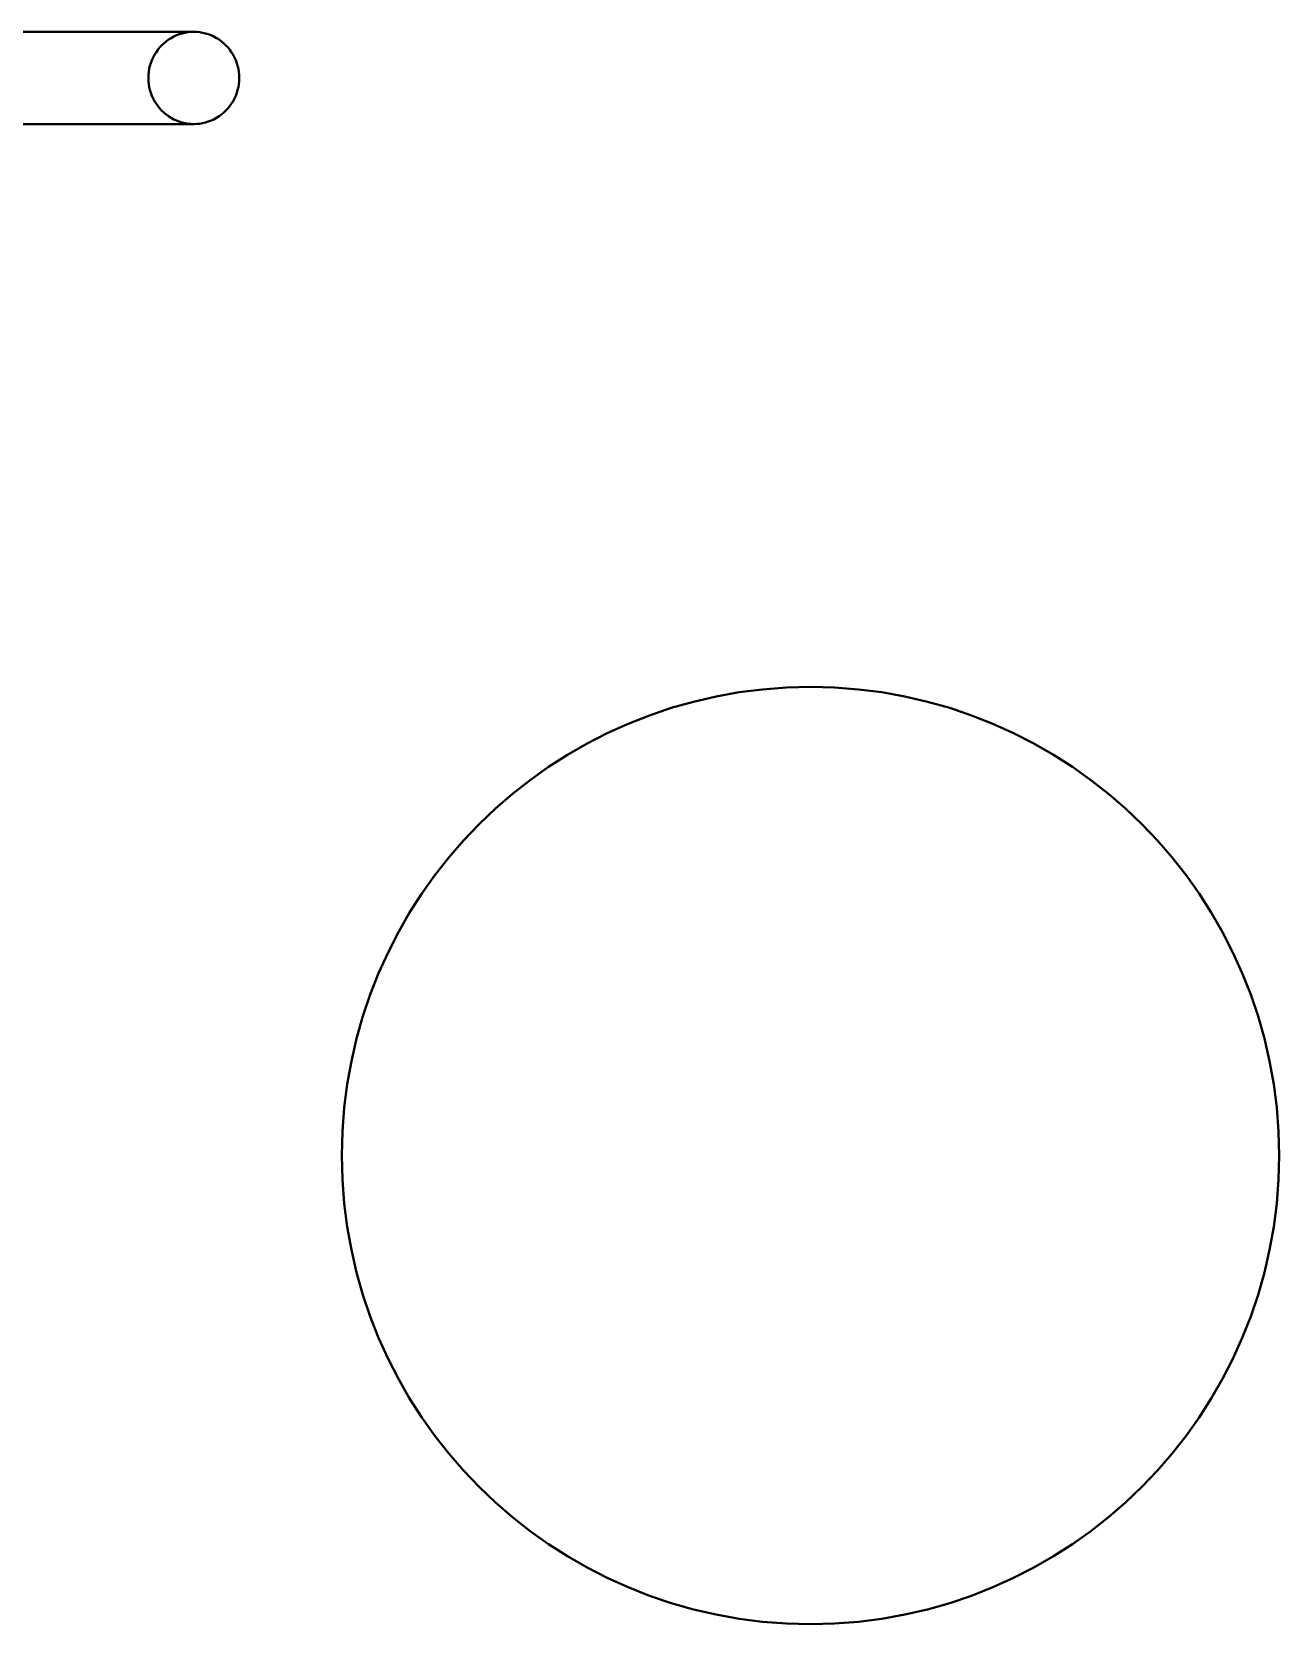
# Model space of a CAD drawing. Header units: inches. Extents: x 238 to 1312, y -3412 to 1074.
# Drawn here: x 570.724 to 573.385, y -3293.829 to -3290.431 of the extents above; entities that cross this region are included whole.
import ezdxf

# ---------------------------------------------------------------- set-up
doc = ezdxf.new("R2010")
doc.units = ezdxf.units.IN
doc.header["$MEASUREMENT"] = 0
doc.layers.add('A-GENM', color=13, linetype='Continuous', lineweight=40)
doc.layers.add('P-SANR-FIXT', color=6, linetype='Continuous', lineweight=40)

# ---------------------------------------------------------------- blocks, each defined once
blk = doc.blocks.new('Sink Kitchen-Single - 24_ X 18_25-2052092-UNIT 7')
at = {"layer": 'P-SANR-FIXT', "color": 250}
for start, end in [(360, 180), (180, 0)]:
    blk.add_arc((0.6177, 0.875), 1, start, end, dxfattribs=at)
blk = doc.blocks.new('Faucet - Grohe K7 - Semi Pro - Faucet - Grohe K7 - Semi Pro-830454-UNIT 7')
at = {"layer": 'A-GENM', "color": 250}
for p, q in [((-7.7987, -2.2011), (-8.2437, -2.2011)), ((-8.2437, -2.398), (-7.756, -2.398))]:
    blk.add_line(p, q, dxfattribs=at)
for start_param, end_param in [(4.712389, 7.853982), (1.570796, 4.712389)]:
    blk.add_ellipse((-8.2437, -2.2995), major_axis=(0, 0.0984), ratio=0.984808, start_param=start_param, end_param=end_param, dxfattribs=at)

msp = doc.modelspace()

# ---------------------------------------------------------------- block references
at = {"layer": 'A-GENM', "color": 250, "rotation": 180}
msp.add_blockref('Faucet - Grohe K7 - Semi Pro - Faucet - Grohe K7 - Semi Pro-830454-UNIT 7', (562.8259, -3292.8292), dxfattribs=at)
at = {"layer": 'P-SANR-FIXT', "color": 250, "rotation": 90.00000000000173}
msp.add_blockref('Sink Kitchen-Single - 24_ X 18_25-2052092-UNIT 7', (573.2604, -3293.4469), dxfattribs=at)

doc.saveas('drawing.dxf')
